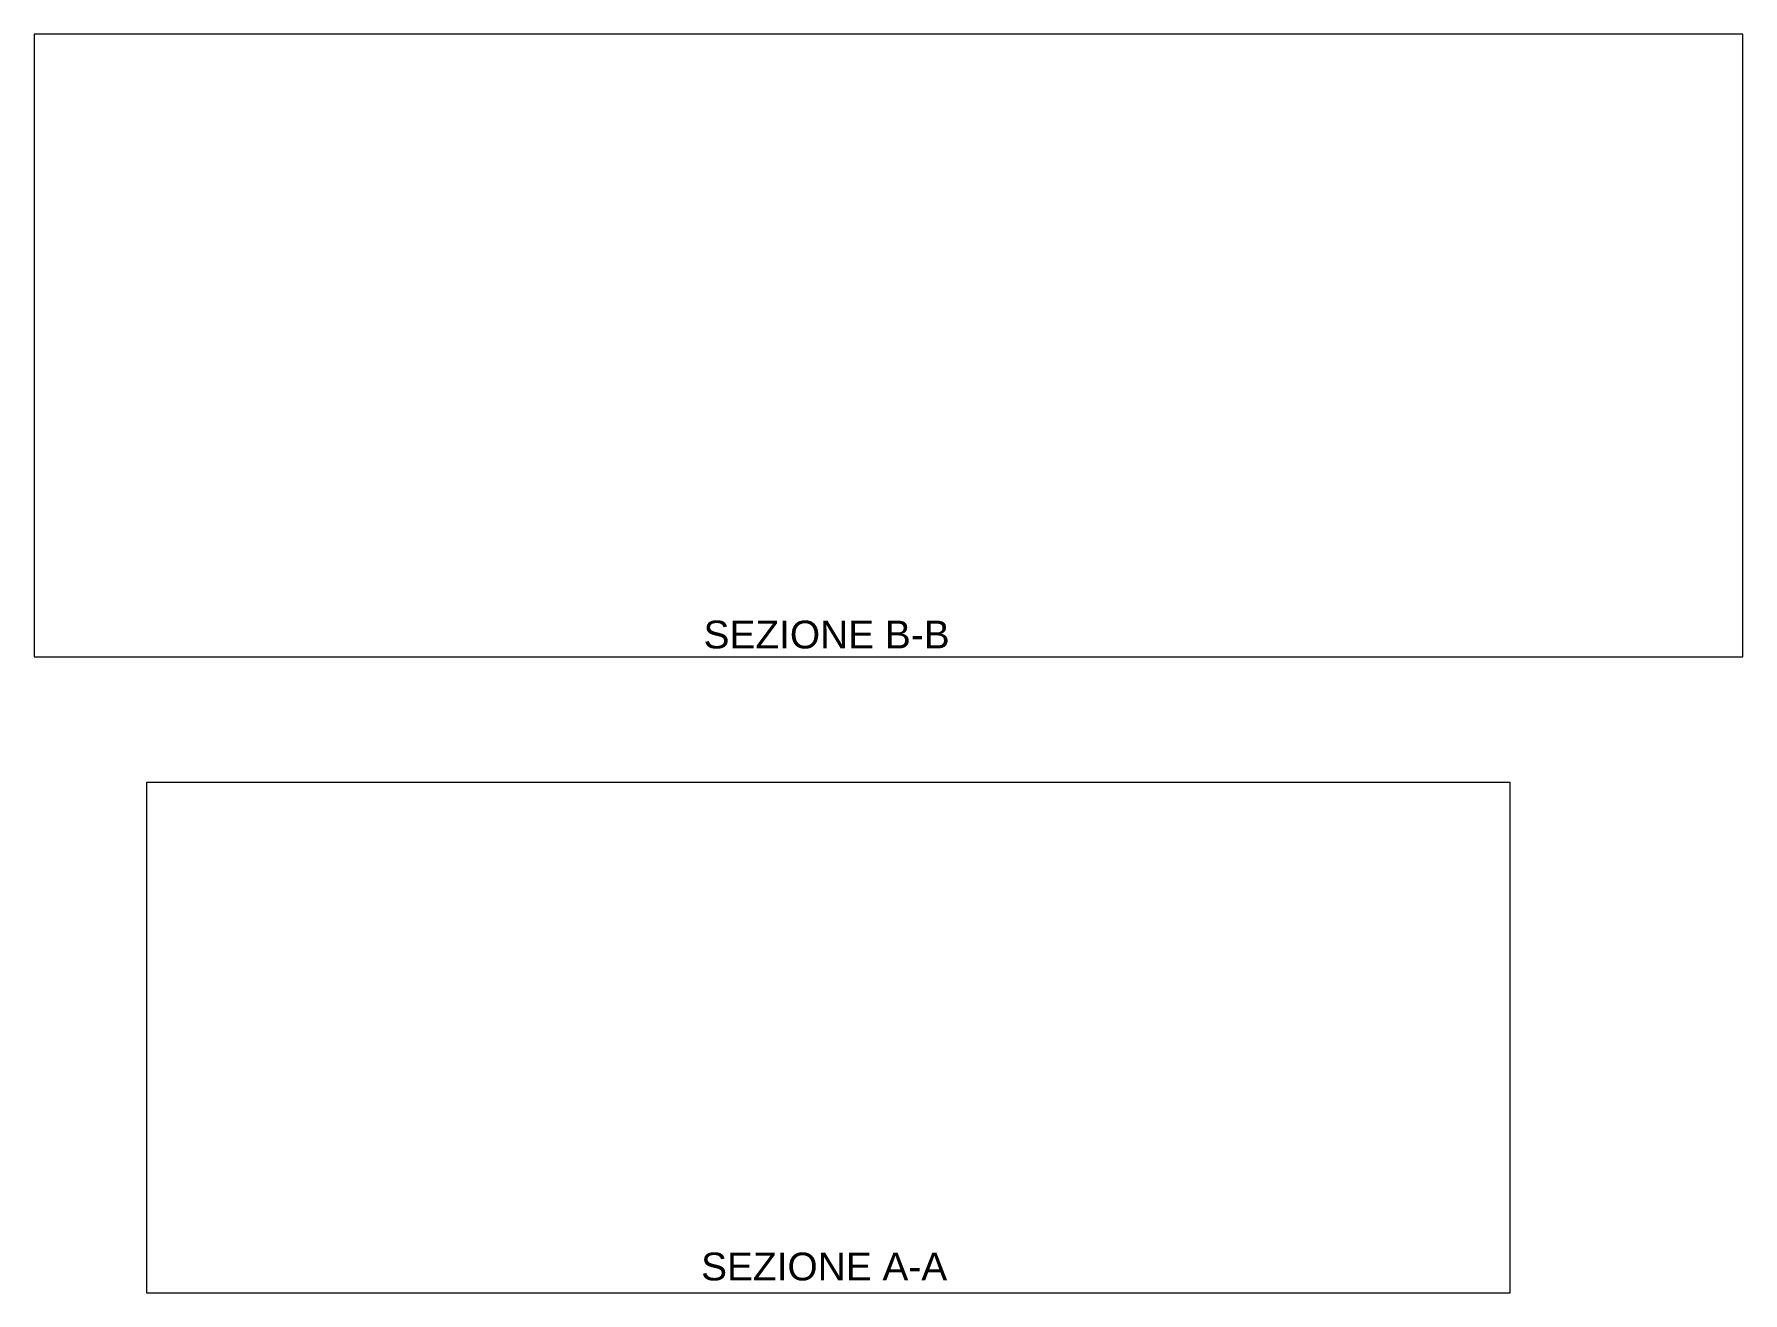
# Paper-space layout 'Layout2' of a CAD drawing. Header units: millimetres. Extents: x 45 to 537, y 24 to 386.
import ezdxf

# ---------------------------------------------------------------- set-up
doc = ezdxf.new("R2010")
doc.units = ezdxf.units.MM
doc.styles.get("Standard").update_dxf_attribs({"font": 'arial.ttf'})

psp = doc.layouts.new('Layout2')

# ---------------------------------------------------------------- texts
at = {"ltscale": 0.1, "char_height": 8, "attachment_point": 1}
for s, width, insert in [('SEZIONE B-B', 77.9317, (237.65, 217.59)), ('SEZIONE A-A', 94.2779, (236.95, 35.88))]:
    psp.add_mtext_dynamic_manual_height_columns(s, width=width, gutter_width=12.5, heights=[0], dxfattribs=dict(at, insert=insert))

# ---------------------------------------------------------------- viewports
at = {"layer": 'Defpoints', "ltscale": 0.1}
psp.add_viewport(center=(290.84, 296.7), size=(491.36, 179.0168), view_center_point=(2488.924, 5153.909), view_height=895.08406, dxfattribs=at)
at = {"layer": 'Defpoints', "ltscale": 0.1, "view_target_point": (2881.655, 2949.983), "view_twist_angle": 90}
psp.add_viewport(center=(273.57, 97.68), size=(392.15, 146.7357), view_center_point=(1652.703, 1391.079), view_height=733.67832, status=3, dxfattribs=at)

doc.saveas('drawing.dxf')
